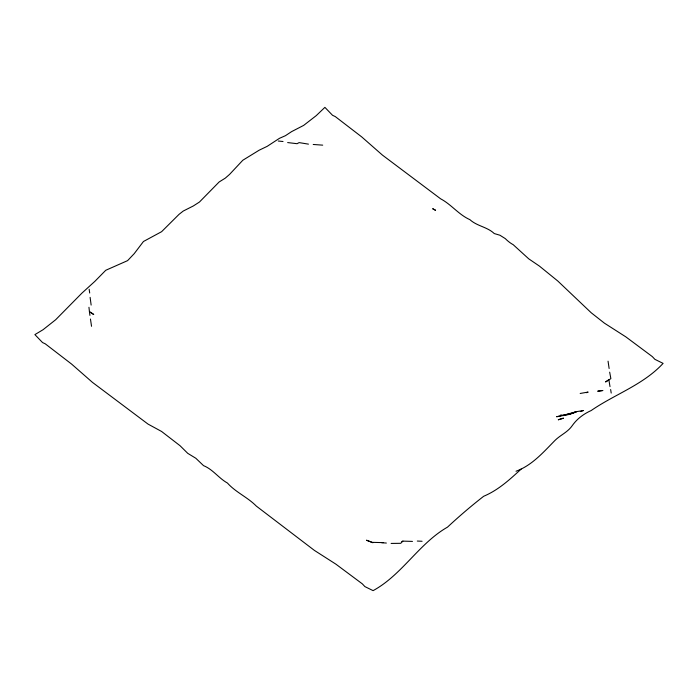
<?xml version="1.0" encoding="UTF-8"?>
<svg xmlns="http://www.w3.org/2000/svg" width="698" height="698" viewBox="0 0 698 698"><rect width="100%" height="100%" fill="white"/><g stroke="black" fill="none" stroke-linecap="round" stroke-linejoin="round"><path stroke-width="1.05" d="M412.466 541.404L402.912 541.116L400.722 543.314L391.116 543.428M521.153 469.082C509.636 479.648 498.267 490.144 483.697 496.261C471.246 505.945 459.118 516.319 447.54 527.112C418.983 543.402 402.179 574.803 373.098 590.639L364.871 586.582L362.341 583.868L335.878 564.15L314.397 550.399L256.314 506.094C247.589 497.185 235.75 492.352 227.417 483.025C218.692 478.191 212.881 469.353 203.537 465.645L195.824 458.263L187.736 453.334L180.049 445.717L161.596 431.477L147.993 424.07L92.459 382.373L71.658 364.129L45.283 343.844L42.534 342.552L34.9 334.612L43.049 329.718L55.674 319.728L81.928 293.116L94.815 281.407L105.756 270.283L127.594 260.633L134.208 253.662L143.456 241.499L161.613 231.684L179.054 214.338L183.26 211.04L193.285 205.989L199.436 202.045L219.146 181.969L225.28 178.147L229.555 174.413L242.808 160.252L259.15 150.21L267.133 146.371L279.47 138.317L285.421 135.7L291.598 131.625L303.647 125.404L316.246 115.632L324.902 107.361L332.536 115.292L335.284 116.583L361.669 136.869L382.46 155.122L440.639 198.825C451.353 204.462 458.76 214.714 469.876 219.643C477.048 226.222 487.283 226.876 494.28 233.568L499.916 235.226L505.291 238.611A22.458 11.883 51.9 0 0 513.205 244.693L528.735 258.836L539.414 266.095L557.772 280.997L591.25 312.8L604.407 323.148L625.879 336.898L652.342 356.617L654.881 359.33L663.1 363.388C643.128 384.93 614.781 394.239 591.127 410.572C583.58 413.94 576.923 418.913 572.159 425.763C567.762 432.149 560.485 435.029 555.146 440.272C543.41 452.156 532.173 465.313 516.023 471.255M567.814 414.778L574.367 412.693M586.564 392.712L588.135 392.067L580.178 393.463M401.751 541.569L402.912 541.116M580.352 411.584L583.397 410.529L576.574 411.637L561.567 415.738M560.573 415.929L556.62 416.732L569.551 414.132L576.574 411.637L569.551 414.132L566.514 414.734L571.505 413.46L563.478 415.336L560.555 415.205L563.373 415.615M372.898 542.756L366.52 540.217L372.086 542.346L383.49 542.634M417.317 541.046L422.072 541.273M322.703 145.149L313.21 144.469M381.632 542.704L386.369 543.053M278.301 141.031L283.022 141.511M308.464 144.137L299.102 142.61L297.086 143.701L287.663 142.575M91.054 312.852L93.75 314.501L89.414 311.43L88.951 307.286M610 386.605L608.857 379.729L605.576 381.954L610.872 378.639L609.668 372.165M610.645 389.536L611.212 393.061M91.534 326.298L90.452 319.03M609.127 368.5L608.054 361.18M91.141 305.078L90.121 297.365M89.161 289.242L89.684 293.012M89.414 311.43L89.911 315.4M563.373 418.198L558.348 419.751L563.373 418.198M602.758 390.531L597.863 391.168L602.758 390.531M435.535 210.273L432.812 208.798L435.535 210.273"/></g></svg>
